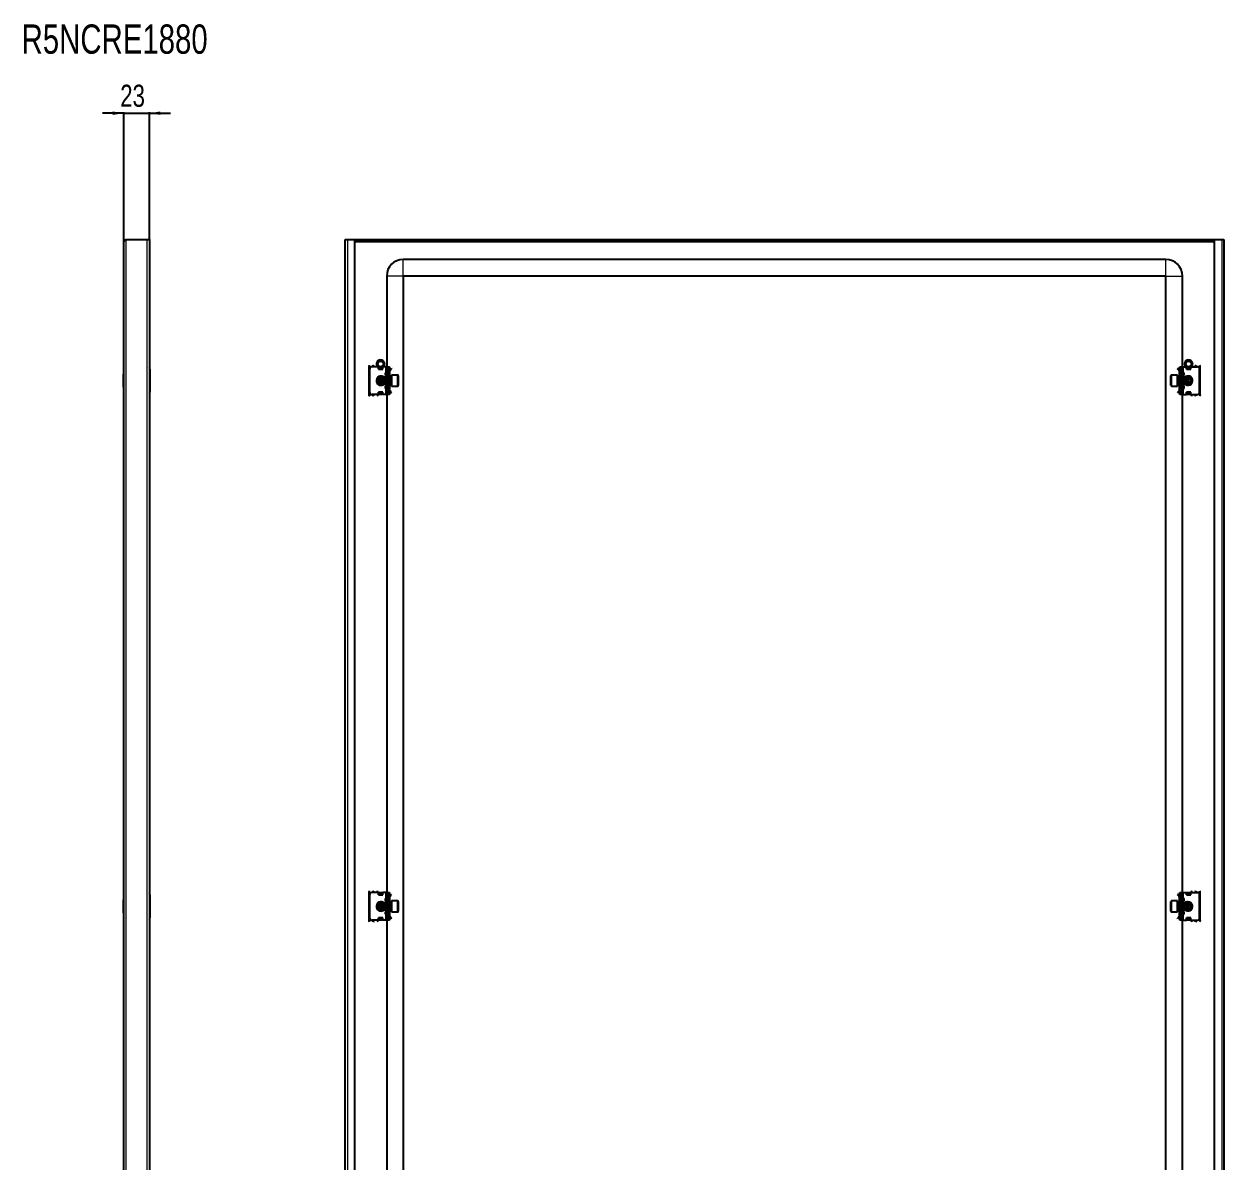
# Model space of a CAD drawing. Header units: millimetres. Extents: x -419 to 1862, y -875 to 1206.
# Drawn here: x 778 to 1862, y 179 to 1206 of the extents above; entities that cross this region are included whole.
import ezdxf

# ---------------------------------------------------------------- set-up
doc = ezdxf.new("R2010")
doc.units = ezdxf.units.MM
doc.layers.add('FORMAT', color=7, linetype='Continuous')
doc.styles.add('SLDTEXTSTYLE0', font='TXT', dxfattribs={"width": 0.75})
doc.dimstyles.new('SLDDIMSTYLE0', dxfattribs={"dimtxt": 20, "dimasz": 10, "dimexe": 0, "dimexo": 0.0625, "dimgap": 5, "dimtad": 2, "dimdec": 1, "dimrnd": 1e-09, "dimzin": 12, "dimdsep": 46, "dimtxsty": 'SLDTEXTSTYLE0', "dimsah": 1, "dimcen": 0.09, "dimadec": 0, "dimazin": 3, "dimtfac": 1, "dimtmove": 0, "dimatfit": 0, "dimfxl": 0, "dimfrac": 2, "dimtolj": 1, "dimtzin": 12, "dimarcsym": 0})

# ---------------------------------------------------------------- blocks, each defined once
blk = doc.blocks.new('_D')
at = {"layer": 'FORMAT'}
for p, q in [((868.5, 1125.5), (849.3, 1125.5)), ((868.5, 1009.3), (868.5, 1126.5)), ((868.5, 1125.5), (891.5, 1125.5)), ((891.5, 1011.4), (891.5, 1126.5)), ((891.5, 1125.5), (910.7, 1125.5))]:
    blk.add_line(p, q, dxfattribs=at)
for points in [[(868.5, 1125.5), (858.5, 1127.1), (858.5, 1124)], [(891.5, 1125.5), (901.5, 1124), (901.5, 1127.1)]]:
    blk.add_solid(points, dxfattribs=at)
at = {"layer": 'FORMAT', "insert": (865.2, 1151.3), "char_height": 20, "attachment_point": 1, "style": 'SLDTEXTSTYLE0'}
blk.add_mtext('23', dxfattribs=at)

msp = doc.modelspace()

# ---------------------------------------------------------------- linework, layer by layer
at = {"color": 7, "linetype": 'Continuous', "lineweight": 25}
for p, q in [((868.5, -741.52), (868.5, 1009.28)), ((870.6, 1011.38), (889.4, 1011.38)), ((889.4, 1011.38), (891.5, 1011.38)), ((891.5, 1011.38), (891.5, -743.62)), ((1068.42, 1011.38), (1070.52, 1011.38)), ((1068.42, -743.62), (1068.42, 1011.38)), ((1070.52, 1011.38), (1076.92, 1011.38)), ((1076.92, 1011.38), (1076.92, -743.62)), ((1076.92, 1011.38), (1853.92, 1011.38)), ((1076.92, 1009.88), (1853.92, 1009.88)), ((1853.92, -743.62), (1853.92, 1011.38)), ((1853.92, 1011.38), (1860.32, 1011.38)), ((1860.32, 1011.38), (1862.42, 1011.38)), ((1862.42, 1011.38), (1862.42, -743.62)), ((1809.92, 993.38), (1120.92, 993.38)), ((1105.92, 978.38), (1105.92, 896.38)), ((1120.92, 978.38), (1120.92, -710.62)), ((1809.92, 978.38), (1120.92, 978.38)), ((1809.92, -710.62), (1809.92, 978.38)), ((1824.92, 896.38), (1824.92, 978.38)), ((868.5, 889.66), (868.2, 889.66)), ((868.2, 878.09), (868.2, 889.66)), ((892, 894.38), (892, 873.38)), ((1089.92, 896.63), (1089.92, 871.13)), ((1090.42, 894.38), (1090.42, 873.38)), ((1098.42, 896.38), (1092.42, 896.38)), ((1098.42, 896.38), (1098.42, 894.38)), ((1098.62, 895.59), (1098.42, 895.71)), ((1098.42, 894.38), (1102.42, 894.38)), ((1098.62, 894.38), (1098.62, 895.59)), ((1098.67, 896), (1099.01, 896.24)), ((1099.17, 896), (1098.67, 895.65)), ((1098.67, 895.65), (1098.67, 896)), ((1098.67, 894.73), (1098.67, 895.65)), ((1098.67, 894.38), (1098.67, 894.73)), ((1099.17, 896.15), (1099.17, 896)), ((1099.17, 896), (1099.58, 896)), ((1101.27, 896), (1101.67, 896)), ((1101.67, 896), (1101.67, 896.15)), ((1102.17, 895.65), (1101.67, 896)), ((1101.84, 896.24), (1102.17, 896)), ((1102.17, 896), (1102.17, 895.65)), ((1102.42, 895.71), (1102.17, 895.56)), ((1102.17, 895.65), (1102.17, 894.73)), ((1102.17, 894.73), (1102.17, 894.38)), ((1102.42, 894.38), (1102.42, 896.38)), ((1104.92, 896.38), (1102.42, 896.38)), ((1104.42, 890.88), (1104.42, 888.88)), ((1104.92, 890.88), (1104.42, 890.88)), ((1104.42, 889.13), (1105.42, 889.13)), ((1106.42, 896.38), (1104.92, 896.38)), ((1106.42, 890.88), (1104.92, 890.88)), ((1105.42, 889.13), (1105.92, 889.13)), ((1105.92, 889.13), (1105.92, 888.01)), ((1106.42, 894.38), (1106.42, 896.38)), ((1106.42, 896.38), (1108.42, 896.38)), ((1106.42, 894.38), (1106.42, 873.38)), ((1107.42, 873.38), (1107.42, 894.38)), ((1108.42, 896.38), (1108.42, 896.11)), ((1108.42, 896.11), (1108.42, 871.65)), ((1108.42, 895.29), (1108.63, 895.09)), ((1108.92, 892.63), (1108.42, 892.63)), ((1108.92, 889.13), (1108.42, 889.13)), ((1108.92, 894.38), (1108.92, 893.92)), ((1108.92, 889.13), (1108.92, 892.63)), ((1108.92, 886.88), (1108.92, 889.13)), ((1109.01, 894.04), (1109.99, 895.02)), ((1109.36, 893.69), (1109.01, 894.04)), ((1109.36, 893.69), (1110.34, 894.67)), ((1109.99, 895.02), (1110.34, 894.67)), ((1820.86, 895.02), (1820.51, 894.67)), ((1821.49, 893.69), (1820.51, 894.67)), ((1821.84, 894.04), (1820.86, 895.02)), ((1821.49, 893.69), (1821.84, 894.04)), ((1821.92, 894.38), (1821.92, 893.99)), ((1821.92, 892.63), (1822.42, 892.63)), ((1821.92, 892.63), (1821.92, 889.13)), ((1822.42, 889.13), (1821.92, 889.13)), ((1821.92, 889.13), (1821.92, 886.88)), ((1822.22, 895.09), (1822.42, 895.29)), ((1822.42, 896.38), (1824.42, 896.38)), ((1822.42, 896.11), (1822.42, 896.38)), ((1822.42, 871.65), (1822.42, 896.11)), ((1823.42, 894.38), (1823.42, 873.38)), ((1824.42, 896.38), (1824.42, 894.38)), ((1824.42, 896.38), (1825.92, 896.38)), ((1824.42, 873.38), (1824.42, 894.38)), ((1825.92, 890.88), (1824.42, 890.88)), ((1824.92, 888.01), (1824.92, 889.13)), ((1824.92, 889.13), (1825.42, 889.13)), ((1825.42, 889.13), (1826.42, 889.13)), ((1825.92, 896.38), (1828.42, 896.38)), ((1826.42, 890.88), (1825.92, 890.88)), ((1826.42, 888.88), (1826.42, 890.88)), ((1828.42, 896.38), (1828.42, 894.38)), ((1828.67, 895.56), (1828.42, 895.71)), ((1828.42, 894.38), (1832.42, 894.38)), ((1828.67, 896), (1829.01, 896.24)), ((1829.17, 896), (1828.67, 895.65)), ((1828.67, 895.65), (1828.67, 896)), ((1828.67, 894.73), (1828.67, 895.65)), ((1828.67, 894.38), (1828.67, 894.73)), ((1829.17, 896.15), (1829.17, 896)), ((1829.17, 896), (1829.58, 896)), ((1831.27, 896), (1831.67, 896)), ((1831.67, 896), (1831.67, 896.15)), ((1832.17, 895.65), (1831.67, 896)), ((1831.84, 896.24), (1832.17, 896)), ((1832.17, 896), (1832.17, 895.65)), ((1832.17, 895.65), (1832.17, 894.73)), ((1832.17, 894.73), (1832.17, 894.38)), ((1832.42, 895.71), (1832.22, 895.59)), ((1832.22, 895.59), (1832.22, 894.38)), ((1832.42, 896.38), (1838.42, 896.38)), ((1832.42, 894.38), (1832.42, 896.38)), ((1840.42, 873.38), (1840.42, 894.38)), ((1840.92, 871.13), (1840.92, 896.63)), ((1099.9, 881.32), (1100.73, 881.13)), ((1100.98, 886.88), (1100.42, 886.33)), ((1100.42, 886.33), (1100.42, 881.43)), ((1100.42, 881.43), (1100.98, 880.88)), ((1101.04, 886.88), (1100.98, 886.88)), ((1100.98, 886.88), (1100.98, 880.88)), ((1100.98, 880.88), (1101.04, 880.88)), ((1101.42, 886.33), (1101.04, 886.88)), ((1101.04, 886.88), (1101.04, 882.73)), ((1101.04, 882.73), (1101.04, 880.88)), ((1101.04, 880.88), (1101.42, 881.43)), ((1101.22, 881.14), (1101.59, 881.2)), ((1101.81, 886.88), (1101.42, 886.33)), ((1101.42, 886.33), (1101.42, 882.95)), ((1101.42, 882.95), (1101.42, 881.43)), ((1101.42, 881.43), (1101.81, 880.88)), ((1102.04, 886.88), (1101.81, 886.88)), ((1101.81, 886.88), (1101.81, 882.73)), ((1101.81, 882.73), (1101.81, 880.88)), ((1101.81, 880.88), (1102.04, 880.88)), ((1102.42, 886.33), (1102.04, 886.88)), ((1102.04, 886.88), (1102.04, 882.73)), ((1102.04, 882.73), (1102.04, 880.88)), ((1102.04, 880.88), (1102.42, 881.43)), ((1102.25, 886.57), (1102.5, 886.43)), ((1102.5, 881.33), (1102.25, 881.19)), ((1102.81, 886.88), (1102.42, 886.33)), ((1102.42, 886.33), (1102.42, 882.95)), ((1102.42, 882.95), (1102.42, 881.43)), ((1102.42, 881.43), (1102.81, 880.88)), ((1103.04, 886.88), (1102.81, 886.88)), ((1102.81, 886.88), (1102.81, 882.73)), ((1102.81, 882.73), (1102.81, 880.88)), ((1102.81, 880.88), (1103.04, 880.88)), ((1103.42, 886.33), (1103.04, 886.88)), ((1103.04, 886.88), (1103.04, 882.73)), ((1103.04, 882.73), (1103.04, 880.88)), ((1103.04, 880.88), (1103.42, 881.43)), ((1103.81, 886.88), (1103.42, 886.33)), ((1103.42, 886.33), (1103.42, 882.95)), ((1103.42, 882.95), (1103.42, 881.43)), ((1103.42, 881.43), (1103.81, 880.88)), ((1104.04, 886.88), (1103.81, 886.88)), ((1103.81, 886.88), (1103.81, 882.73)), ((1103.81, 882.73), (1103.81, 880.88)), ((1103.81, 880.88), (1104.04, 880.88)), ((1104.42, 886.33), (1104.04, 886.88)), ((1104.04, 886.88), (1104.04, 882.73)), ((1104.04, 882.73), (1104.04, 880.88)), ((1104.04, 880.88), (1104.42, 881.43)), ((1104.42, 888.88), (1106.1, 887.91)), ((1105.92, 887.88), (1104.42, 887.88)), ((1104.42, 887.88), (1104.42, 879.88)), ((1104.42, 879.88), (1105.92, 879.88)), ((1106.1, 879.85), (1104.42, 878.88)), ((1104.42, 878.88), (1104.42, 876.88)), ((1105.42, 878.63), (1104.42, 878.63)), ((1105.92, 878.63), (1105.42, 878.63)), ((1105.92, 879.75), (1105.92, 878.63)), ((1108.81, 886.88), (1108.42, 886.33)), ((1108.42, 881.43), (1108.81, 880.88)), ((1108.42, 878.63), (1108.92, 878.63)), ((1109.04, 886.88), (1108.81, 886.88)), ((1108.81, 886.88), (1108.81, 882.73)), ((1108.81, 882.73), (1108.81, 880.88)), ((1108.81, 880.88), (1109.04, 880.88)), ((1108.92, 878.63), (1108.92, 880.88)), ((1108.92, 875.13), (1108.92, 878.63)), ((1109.42, 886.33), (1109.04, 886.88)), ((1109.04, 886.88), (1109.04, 882.73)), ((1109.04, 882.73), (1109.04, 880.88)), ((1109.04, 880.88), (1109.42, 881.43)), ((1109.81, 886.88), (1109.42, 886.33)), ((1109.42, 886.33), (1109.42, 882.95)), ((1109.42, 882.95), (1109.42, 881.43)), ((1109.42, 881.43), (1109.81, 880.88)), ((1110.17, 886.88), (1109.81, 886.88)), ((1109.81, 886.88), (1109.81, 882.73)), ((1109.81, 882.73), (1109.81, 880.88)), ((1109.81, 880.88), (1110.17, 880.88)), ((1115.82, 888.88), (1110.42, 888.88)), ((1110.42, 888.88), (1110.42, 878.88)), ((1110.42, 878.88), (1115.82, 878.88)), ((1116.42, 888.28), (1116.42, 879.48)), ((1814.42, 887.95), (1814.42, 888.28)), ((1814.42, 879.48), (1814.42, 887.95)), ((1820.42, 888.88), (1815.02, 888.88)), ((1815.02, 878.88), (1820.42, 878.88)), ((1820.42, 888.5), (1820.42, 888.88)), ((1820.42, 878.88), (1820.42, 888.5)), ((1821.04, 886.88), (1820.67, 886.88)), ((1820.67, 880.88), (1821.04, 880.88)), ((1821.42, 886.33), (1821.04, 886.88)), ((1821.04, 882.73), (1821.04, 886.88)), ((1821.04, 880.88), (1821.04, 882.73)), ((1821.04, 880.88), (1821.42, 881.43)), ((1821.81, 886.88), (1821.42, 886.33)), ((1821.42, 882.95), (1821.42, 886.33)), ((1821.42, 881.43), (1821.42, 882.95)), ((1821.42, 881.43), (1821.81, 880.88)), ((1822.04, 886.88), (1821.81, 886.88)), ((1821.81, 882.73), (1821.81, 886.88)), ((1821.81, 880.88), (1821.81, 882.73)), ((1821.81, 880.88), (1822.04, 880.88)), ((1821.92, 880.88), (1821.92, 878.63)), ((1821.92, 878.63), (1822.42, 878.63)), ((1821.92, 878.63), (1821.92, 875.13)), ((1822.42, 886.33), (1822.04, 886.88)), ((1822.04, 882.73), (1822.04, 886.88)), ((1822.04, 880.88), (1822.04, 882.73)), ((1822.04, 880.88), (1822.42, 881.43)), ((1824.75, 887.91), (1826.42, 888.88)), ((1826.42, 878.88), (1824.75, 879.85)), ((1826.42, 887.88), (1824.92, 887.88)), ((1824.92, 879.88), (1826.42, 879.88)), ((1824.92, 878.63), (1824.92, 879.75)), ((1825.42, 878.63), (1824.92, 878.63)), ((1826.42, 878.63), (1825.42, 878.63)), ((1826.42, 879.88), (1826.42, 887.88)), ((1826.81, 886.88), (1826.42, 886.33)), ((1826.42, 881.43), (1826.81, 880.88)), ((1826.42, 876.88), (1826.42, 878.88)), ((1827.04, 886.88), (1826.81, 886.88)), ((1826.81, 882.73), (1826.81, 886.88)), ((1826.81, 880.88), (1826.81, 882.73)), ((1826.81, 880.88), (1827.04, 880.88)), ((1827.42, 886.33), (1827.04, 886.88)), ((1827.04, 882.73), (1827.04, 886.88)), ((1827.04, 880.88), (1827.04, 882.73)), ((1827.04, 880.88), (1827.42, 881.43)), ((1827.81, 886.88), (1827.42, 886.33)), ((1827.42, 882.95), (1827.42, 886.33)), ((1827.42, 881.43), (1827.42, 882.95)), ((1827.42, 881.43), (1827.81, 880.88)), ((1828.04, 886.88), (1827.81, 886.88)), ((1827.81, 882.73), (1827.81, 886.88)), ((1827.81, 880.88), (1827.81, 882.73)), ((1827.81, 880.88), (1828.04, 880.88)), ((1828.42, 886.33), (1828.04, 886.88)), ((1828.04, 882.73), (1828.04, 886.88)), ((1828.04, 880.88), (1828.04, 882.73)), ((1828.04, 880.88), (1828.42, 881.43)), ((1828.35, 886.43), (1828.6, 886.57)), ((1828.6, 881.19), (1828.35, 881.33)), ((1828.81, 886.88), (1828.42, 886.33)), ((1828.42, 882.95), (1828.42, 886.33)), ((1828.42, 881.43), (1828.42, 882.95)), ((1828.42, 881.43), (1828.81, 880.88)), ((1829.04, 886.88), (1828.81, 886.88)), ((1828.81, 882.73), (1828.81, 886.88)), ((1828.81, 880.88), (1828.81, 882.73)), ((1828.81, 880.88), (1829.04, 880.88)), ((1829.42, 886.33), (1829.04, 886.88)), ((1829.04, 882.73), (1829.04, 886.88)), ((1829.04, 880.88), (1829.04, 882.73)), ((1829.04, 880.88), (1829.42, 881.43)), ((1829.26, 881.2), (1829.63, 881.14)), ((1829.81, 886.88), (1829.42, 886.33)), ((1829.42, 882.95), (1829.42, 886.33)), ((1829.42, 881.43), (1829.42, 882.95)), ((1829.42, 881.43), (1829.81, 880.88)), ((1829.87, 886.88), (1829.81, 886.88)), ((1829.81, 882.73), (1829.81, 886.88)), ((1829.81, 880.88), (1829.81, 882.73)), ((1829.81, 880.88), (1829.87, 880.88)), ((1830.42, 886.33), (1829.87, 886.88)), ((1829.87, 886.65), (1829.87, 886.88)), ((1829.87, 880.88), (1829.87, 886.65)), ((1829.87, 880.88), (1830.42, 881.43)), ((1830.12, 881.13), (1830.95, 881.32)), ((1830.42, 886.14), (1830.42, 886.33)), ((1830.42, 881.43), (1830.42, 886.14)), ((868.2, 878.09), (868.5, 878.09)), ((1098.42, 871.38), (1092.42, 871.38)), ((1097.92, 871.38), (1097.92, 871.13)), ((1102.42, 873.38), (1098.42, 873.38)), ((1098.42, 873.38), (1098.42, 871.38)), ((1098.42, 871.5), (1098.62, 871.5)), ((1098.62, 871.5), (1098.62, 873.38)), ((1098.67, 873.03), (1098.67, 873.38)), ((1098.67, 872.11), (1098.67, 873.03)), ((1098.67, 872.11), (1099.17, 871.76)), ((1098.67, 871.76), (1098.67, 872.11)), ((1099.17, 871.41), (1098.67, 871.76)), ((1101.67, 871.76), (1099.17, 871.76)), ((1099.17, 871.76), (1099.17, 871.41)), ((1101.67, 871.41), (1099.17, 871.41)), ((1101.67, 871.76), (1102.17, 872.11)), ((1101.67, 871.41), (1101.67, 871.76)), ((1102.17, 871.76), (1101.67, 871.41)), ((1102.17, 873.38), (1102.17, 873.03)), ((1102.17, 873.03), (1102.17, 872.11)), ((1102.17, 872.11), (1102.17, 871.76)), ((1102.42, 871.38), (1102.42, 873.38)), ((1104.92, 871.38), (1102.42, 871.38)), ((1104.42, 876.88), (1104.92, 876.88)), ((1104.92, 876.88), (1106.42, 876.88)), ((1106.42, 871.38), (1104.92, 871.38)), ((1105.92, 871.38), (1105.92, 421.38)), ((1106.42, 871.38), (1106.42, 873.38)), ((1108.42, 871.38), (1106.42, 871.38)), ((1108.92, 875.13), (1108.42, 875.13)), ((1108.63, 872.67), (1108.42, 872.47)), ((1108.42, 871.65), (1108.42, 871.38)), ((1108.92, 873.38), (1108.92, 873.77)), ((1109.36, 874.07), (1109.01, 873.72)), ((1109.01, 873.72), (1109.99, 872.74)), ((1109.36, 874.07), (1110.34, 873.09)), ((1109.99, 872.74), (1110.34, 873.09)), ((1821.49, 874.07), (1820.51, 873.09)), ((1820.86, 872.74), (1820.51, 873.09)), ((1821.84, 873.72), (1820.86, 872.74)), ((1821.49, 874.07), (1821.84, 873.72)), ((1821.92, 875.13), (1822.42, 875.13)), ((1821.92, 873.38), (1821.92, 873.84)), ((1822.42, 872.47), (1822.22, 872.67)), ((1822.42, 871.38), (1822.42, 871.65)), ((1824.42, 871.38), (1822.42, 871.38)), ((1824.42, 876.88), (1825.92, 876.88)), ((1824.42, 873.38), (1824.42, 871.38)), ((1824.42, 871.38), (1825.92, 871.38)), ((1824.92, 421.38), (1824.92, 871.38)), ((1825.92, 876.88), (1826.42, 876.88)), ((1825.92, 871.38), (1828.42, 871.38)), ((1828.42, 873.38), (1828.42, 871.38)), ((1832.42, 873.38), (1828.42, 873.38)), ((1828.67, 873.03), (1828.67, 873.38)), ((1828.67, 872.11), (1828.67, 873.03)), ((1828.67, 872.11), (1829.17, 871.76)), ((1828.67, 871.76), (1828.67, 872.11)), ((1829.17, 871.41), (1828.67, 871.76)), ((1831.67, 871.76), (1829.17, 871.76)), ((1829.17, 871.76), (1829.17, 871.41)), ((1831.67, 871.41), (1829.17, 871.41)), ((1831.67, 871.76), (1832.17, 872.11)), ((1831.67, 871.41), (1831.67, 871.76)), ((1832.17, 871.76), (1831.67, 871.41)), ((1832.17, 873.38), (1832.17, 873.03)), ((1832.17, 873.03), (1832.17, 872.11)), ((1832.17, 872.11), (1832.17, 871.76)), ((1832.22, 873.38), (1832.22, 871.5)), ((1832.22, 871.5), (1832.42, 871.5)), ((1832.42, 871.38), (1832.42, 873.38)), ((1832.42, 871.38), (1838.42, 871.38)), ((1832.92, 871.13), (1832.92, 871.38)), ((868.5, 414.66), (868.2, 414.66)), ((868.2, 403.09), (868.2, 414.66)), ((892, 419.38), (892, 398.38)), ((1089.92, 421.63), (1089.92, 396.13)), ((1090.42, 419.38), (1090.42, 398.38)), ((1098.42, 421.38), (1092.42, 421.38)), ((1097.92, 421.63), (1097.92, 421.38)), ((1098.42, 421.38), (1098.42, 419.38)), ((1098.62, 421.26), (1098.42, 421.26)), ((1098.42, 419.38), (1102.42, 419.38)), ((1098.62, 419.38), (1098.62, 421.26)), ((1098.67, 421), (1099.17, 421.35)), ((1099.17, 421), (1098.67, 420.65)), ((1098.67, 420.65), (1098.67, 421)), ((1098.67, 419.73), (1098.67, 420.65)), ((1098.67, 419.38), (1098.67, 419.73)), ((1099.17, 421.35), (1099.17, 421)), ((1099.17, 421.35), (1101.67, 421.35)), ((1099.17, 421), (1101.67, 421)), ((1101.67, 421), (1101.67, 421.35)), ((1101.67, 421.35), (1102.17, 421)), ((1102.17, 420.65), (1101.67, 421)), ((1102.17, 421), (1102.17, 420.65)), ((1102.17, 420.65), (1102.17, 419.73)), ((1102.17, 419.73), (1102.17, 419.38)), ((1104.92, 421.38), (1102.42, 421.38)), ((1102.42, 419.38), (1102.42, 421.38)), ((1104.42, 415.88), (1104.42, 413.88)), ((1104.92, 415.88), (1104.42, 415.88)), ((1104.42, 414.13), (1105.42, 414.13)), ((1104.42, 413.88), (1106.1, 412.91)), ((1105.92, 412.88), (1104.42, 412.88)), ((1104.42, 412.88), (1104.42, 404.88)), ((1106.42, 421.38), (1104.92, 421.38)), ((1106.42, 415.88), (1104.92, 415.88)), ((1105.42, 414.13), (1105.92, 414.13)), ((1105.92, 414.13), (1105.92, 413.01)), ((1106.42, 419.38), (1106.42, 421.38)), ((1106.42, 421.38), (1108.42, 421.38)), ((1106.42, 419.38), (1106.42, 398.38)), ((1107.42, 398.38), (1107.42, 419.38)), ((1108.42, 421.38), (1108.42, 421.11)), ((1108.42, 421.11), (1108.42, 396.65)), ((1108.42, 420.29), (1108.63, 420.09)), ((1108.92, 417.63), (1108.42, 417.63)), ((1108.92, 414.13), (1108.42, 414.13)), ((1108.92, 419.38), (1108.92, 418.92)), ((1108.92, 414.13), (1108.92, 417.63)), ((1108.92, 411.88), (1108.92, 414.13)), ((1109.01, 419.04), (1109.99, 420.02)), ((1109.36, 418.69), (1109.01, 419.04)), ((1109.36, 418.69), (1110.34, 419.67)), ((1109.99, 420.02), (1110.34, 419.67)), ((1115.82, 413.88), (1110.42, 413.88)), ((1110.42, 413.88), (1110.42, 403.88)), ((1116.42, 413.28), (1116.42, 404.48)), ((1814.42, 412.95), (1814.42, 413.28)), ((1814.42, 404.48), (1814.42, 412.95)), ((1820.42, 413.88), (1815.02, 413.88)), ((1820.42, 413.5), (1820.42, 413.88)), ((1820.42, 403.88), (1820.42, 413.5)), ((1820.86, 420.02), (1820.51, 419.67)), ((1821.49, 418.69), (1820.51, 419.67)), ((1821.84, 419.04), (1820.86, 420.02)), ((1821.49, 418.69), (1821.84, 419.04)), ((1821.92, 419.38), (1821.92, 418.99)), ((1821.92, 417.63), (1822.42, 417.63)), ((1821.92, 417.63), (1821.92, 414.13)), ((1822.42, 414.13), (1821.92, 414.13)), ((1821.92, 414.13), (1821.92, 411.88)), ((1822.22, 420.09), (1822.42, 420.29)), ((1822.42, 421.38), (1824.42, 421.38)), ((1822.42, 421.11), (1822.42, 421.38)), ((1822.42, 396.65), (1822.42, 421.11)), ((1823.42, 419.38), (1823.42, 398.38)), ((1824.42, 421.38), (1824.42, 419.38)), ((1824.42, 421.38), (1825.92, 421.38)), ((1824.42, 398.38), (1824.42, 419.38)), ((1825.92, 415.88), (1824.42, 415.88)), ((1824.75, 412.91), (1826.42, 413.88)), ((1824.92, 413.01), (1824.92, 414.13)), ((1824.92, 414.13), (1825.42, 414.13)), ((1826.42, 412.88), (1824.92, 412.88)), ((1825.42, 414.13), (1826.42, 414.13)), ((1825.92, 421.38), (1828.42, 421.38)), ((1826.42, 415.88), (1825.92, 415.88)), ((1826.42, 413.88), (1826.42, 415.88)), ((1826.42, 404.88), (1826.42, 412.88)), ((1828.42, 421.38), (1828.42, 419.38)), ((1828.42, 419.38), (1832.42, 419.38)), ((1828.67, 421), (1829.17, 421.35)), ((1829.17, 421), (1828.67, 420.65)), ((1828.67, 420.65), (1828.67, 421)), ((1828.67, 419.73), (1828.67, 420.65)), ((1828.67, 419.38), (1828.67, 419.73)), ((1829.17, 421.35), (1829.17, 421)), ((1829.17, 421.35), (1831.67, 421.35)), ((1829.17, 421), (1831.67, 421)), ((1831.67, 421), (1831.67, 421.35)), ((1831.67, 421.35), (1832.17, 421)), ((1832.17, 420.65), (1831.67, 421)), ((1832.17, 421), (1832.17, 420.65)), ((1832.17, 420.65), (1832.17, 419.73)), ((1832.17, 419.73), (1832.17, 419.38)), ((1832.22, 421.26), (1832.22, 419.38)), ((1832.42, 421.26), (1832.22, 421.26)), ((1832.42, 421.38), (1838.42, 421.38)), ((1832.42, 419.38), (1832.42, 421.38)), ((1832.92, 421.38), (1832.92, 421.63)), ((1840.42, 398.38), (1840.42, 419.38)), ((1840.92, 396.13), (1840.92, 421.63)), ((868.2, 403.09), (868.5, 403.09)), ((1099.9, 406.32), (1100.73, 406.13)), ((1100.98, 411.88), (1100.42, 411.33)), ((1100.42, 411.33), (1100.42, 406.43)), ((1100.42, 406.43), (1100.98, 405.88)), ((1101.04, 411.88), (1100.98, 411.88)), ((1100.98, 411.88), (1100.98, 405.88)), ((1100.98, 405.88), (1101.04, 405.88)), ((1101.42, 411.33), (1101.04, 411.88)), ((1101.04, 411.88), (1101.04, 407.73)), ((1101.04, 407.73), (1101.04, 405.88)), ((1101.04, 405.88), (1101.42, 406.43)), ((1101.22, 406.14), (1101.59, 406.2)), ((1101.81, 411.88), (1101.42, 411.33)), ((1101.42, 411.33), (1101.42, 407.95)), ((1101.42, 407.95), (1101.42, 406.43)), ((1101.42, 406.43), (1101.81, 405.88)), ((1102.04, 411.88), (1101.81, 411.88)), ((1101.81, 411.88), (1101.81, 407.73)), ((1101.81, 407.73), (1101.81, 405.88)), ((1101.81, 405.88), (1102.04, 405.88)), ((1102.42, 411.33), (1102.04, 411.88)), ((1102.04, 411.88), (1102.04, 407.73)), ((1102.04, 407.73), (1102.04, 405.88)), ((1102.04, 405.88), (1102.42, 406.43)), ((1102.25, 411.57), (1102.5, 411.43)), ((1102.5, 406.33), (1102.25, 406.19)), ((1102.81, 411.88), (1102.42, 411.33)), ((1102.42, 411.33), (1102.42, 407.95)), ((1102.42, 407.95), (1102.42, 406.43)), ((1102.42, 406.43), (1102.81, 405.88)), ((1103.04, 411.88), (1102.81, 411.88)), ((1102.81, 411.88), (1102.81, 407.73)), ((1102.81, 407.73), (1102.81, 405.88)), ((1102.81, 405.88), (1103.04, 405.88)), ((1103.42, 411.33), (1103.04, 411.88)), ((1103.04, 411.88), (1103.04, 407.73)), ((1103.04, 407.73), (1103.04, 405.88)), ((1103.04, 405.88), (1103.42, 406.43)), ((1103.81, 411.88), (1103.42, 411.33)), ((1103.42, 411.33), (1103.42, 407.95)), ((1103.42, 407.95), (1103.42, 406.43)), ((1103.42, 406.43), (1103.81, 405.88)), ((1104.04, 411.88), (1103.81, 411.88)), ((1103.81, 411.88), (1103.81, 407.73)), ((1103.81, 407.73), (1103.81, 405.88)), ((1103.81, 405.88), (1104.04, 405.88)), ((1104.42, 411.33), (1104.04, 411.88)), ((1104.04, 411.88), (1104.04, 407.73)), ((1104.04, 407.73), (1104.04, 405.88)), ((1104.04, 405.88), (1104.42, 406.43)), ((1104.42, 404.88), (1105.92, 404.88)), ((1106.1, 404.85), (1104.42, 403.88)), ((1104.42, 403.88), (1104.42, 401.88)), ((1105.42, 403.63), (1104.42, 403.63)), ((1104.42, 401.88), (1104.92, 401.88)), ((1104.92, 401.88), (1106.42, 401.88)), ((1105.92, 403.63), (1105.42, 403.63)), ((1105.92, 404.75), (1105.92, 403.63)), ((1108.81, 411.88), (1108.42, 411.33)), ((1108.42, 406.43), (1108.81, 405.88)), ((1108.42, 403.63), (1108.92, 403.63)), ((1109.04, 411.88), (1108.81, 411.88)), ((1108.81, 411.88), (1108.81, 407.73)), ((1108.81, 407.73), (1108.81, 405.88)), ((1108.81, 405.88), (1109.04, 405.88)), ((1108.92, 403.63), (1108.92, 405.88)), ((1108.92, 400.13), (1108.92, 403.63)), ((1109.42, 411.33), (1109.04, 411.88)), ((1109.04, 411.88), (1109.04, 407.73)), ((1109.04, 407.73), (1109.04, 405.88)), ((1109.04, 405.88), (1109.42, 406.43)), ((1109.81, 411.88), (1109.42, 411.33)), ((1109.42, 411.33), (1109.42, 407.95)), ((1109.42, 407.95), (1109.42, 406.43)), ((1109.42, 406.43), (1109.81, 405.88)), ((1110.17, 411.88), (1109.81, 411.88)), ((1109.81, 411.88), (1109.81, 407.73)), ((1109.81, 407.73), (1109.81, 405.88)), ((1109.81, 405.88), (1110.17, 405.88)), ((1110.42, 403.88), (1115.82, 403.88)), ((1815.02, 403.88), (1820.42, 403.88)), ((1821.04, 411.88), (1820.67, 411.88)), ((1820.67, 405.88), (1821.04, 405.88)), ((1821.42, 411.33), (1821.04, 411.88)), ((1821.04, 407.73), (1821.04, 411.88)), ((1821.04, 405.88), (1821.04, 407.73)), ((1821.04, 405.88), (1821.42, 406.43)), ((1821.81, 411.88), (1821.42, 411.33)), ((1821.42, 407.95), (1821.42, 411.33)), ((1821.42, 406.43), (1821.42, 407.95)), ((1821.42, 406.43), (1821.81, 405.88)), ((1822.04, 411.88), (1821.81, 411.88)), ((1821.81, 407.73), (1821.81, 411.88)), ((1821.81, 405.88), (1821.81, 407.73)), ((1821.81, 405.88), (1822.04, 405.88)), ((1821.92, 405.88), (1821.92, 403.63)), ((1821.92, 403.63), (1822.42, 403.63)), ((1821.92, 403.63), (1821.92, 400.13)), ((1822.42, 411.33), (1822.04, 411.88)), ((1822.04, 407.73), (1822.04, 411.88)), ((1822.04, 405.88), (1822.04, 407.73)), ((1822.04, 405.88), (1822.42, 406.43)), ((1824.42, 401.88), (1825.92, 401.88)), ((1826.42, 403.88), (1824.75, 404.85)), ((1824.92, 404.88), (1826.42, 404.88)), ((1824.92, 403.63), (1824.92, 404.75)), ((1825.42, 403.63), (1824.92, 403.63)), ((1826.42, 403.63), (1825.42, 403.63)), ((1825.92, 401.88), (1826.42, 401.88)), ((1826.81, 411.88), (1826.42, 411.33)), ((1826.42, 406.43), (1826.81, 405.88)), ((1826.42, 401.88), (1826.42, 403.88)), ((1827.04, 411.88), (1826.81, 411.88)), ((1826.81, 407.73), (1826.81, 411.88)), ((1826.81, 405.88), (1826.81, 407.73)), ((1826.81, 405.88), (1827.04, 405.88)), ((1827.42, 411.33), (1827.04, 411.88)), ((1827.04, 407.73), (1827.04, 411.88)), ((1827.04, 405.88), (1827.04, 407.73)), ((1827.04, 405.88), (1827.42, 406.43)), ((1827.81, 411.88), (1827.42, 411.33)), ((1827.42, 407.95), (1827.42, 411.33)), ((1827.42, 406.43), (1827.42, 407.95)), ((1827.42, 406.43), (1827.81, 405.88)), ((1828.04, 411.88), (1827.81, 411.88)), ((1827.81, 407.73), (1827.81, 411.88)), ((1827.81, 405.88), (1827.81, 407.73)), ((1827.81, 405.88), (1828.04, 405.88)), ((1828.42, 411.33), (1828.04, 411.88)), ((1828.04, 407.73), (1828.04, 411.88)), ((1828.04, 405.88), (1828.04, 407.73)), ((1828.04, 405.88), (1828.42, 406.43)), ((1828.35, 411.43), (1828.6, 411.57)), ((1828.6, 406.19), (1828.35, 406.33)), ((1828.81, 411.88), (1828.42, 411.33)), ((1828.42, 407.95), (1828.42, 411.33)), ((1828.42, 406.43), (1828.42, 407.95)), ((1828.42, 406.43), (1828.81, 405.88)), ((1829.04, 411.88), (1828.81, 411.88)), ((1828.81, 407.73), (1828.81, 411.88)), ((1828.81, 405.88), (1828.81, 407.73)), ((1828.81, 405.88), (1829.04, 405.88)), ((1829.42, 411.33), (1829.04, 411.88)), ((1829.04, 407.73), (1829.04, 411.88)), ((1829.04, 405.88), (1829.04, 407.73)), ((1829.04, 405.88), (1829.42, 406.43)), ((1829.26, 406.2), (1829.63, 406.14)), ((1829.81, 411.88), (1829.42, 411.33)), ((1829.42, 407.95), (1829.42, 411.33)), ((1829.42, 406.43), (1829.42, 407.95)), ((1829.42, 406.43), (1829.81, 405.88)), ((1829.87, 411.88), (1829.81, 411.88)), ((1829.81, 407.73), (1829.81, 411.88)), ((1829.81, 405.88), (1829.81, 407.73)), ((1829.81, 405.88), (1829.87, 405.88)), ((1830.42, 411.33), (1829.87, 411.88)), ((1829.87, 411.65), (1829.87, 411.88)), ((1829.87, 405.88), (1829.87, 411.65)), ((1829.87, 405.88), (1830.42, 406.43)), ((1830.12, 406.13), (1830.95, 406.32)), ((1830.42, 411.14), (1830.42, 411.33)), ((1830.42, 406.43), (1830.42, 411.14)), ((1098.42, 396.38), (1092.42, 396.38)), ((1097.92, 396.38), (1097.92, 396.13)), ((1102.42, 398.38), (1098.42, 398.38)), ((1098.42, 398.38), (1098.42, 396.38)), ((1098.42, 396.5), (1098.62, 396.5)), ((1098.62, 396.5), (1098.62, 398.38)), ((1098.67, 398.03), (1098.67, 398.38)), ((1098.67, 397.11), (1098.67, 398.03)), ((1098.67, 397.11), (1099.17, 396.76)), ((1098.67, 396.76), (1098.67, 397.11)), ((1099.17, 396.41), (1098.67, 396.76)), ((1101.67, 396.76), (1099.17, 396.76)), ((1099.17, 396.76), (1099.17, 396.41)), ((1101.67, 396.41), (1099.17, 396.41)), ((1101.67, 396.76), (1102.17, 397.11)), ((1101.67, 396.41), (1101.67, 396.76)), ((1102.17, 396.76), (1101.67, 396.41)), ((1102.17, 398.38), (1102.17, 398.03)), ((1102.17, 398.03), (1102.17, 397.11)), ((1102.17, 397.11), (1102.17, 396.76)), ((1102.42, 396.38), (1102.42, 398.38)), ((1104.92, 396.38), (1102.42, 396.38)), ((1106.42, 396.38), (1104.92, 396.38)), ((1105.92, 396.38), (1105.92, -128.62)), ((1106.42, 396.38), (1106.42, 398.38)), ((1108.42, 396.38), (1106.42, 396.38)), ((1108.92, 400.13), (1108.42, 400.13)), ((1108.63, 397.67), (1108.42, 397.47)), ((1108.42, 396.65), (1108.42, 396.38)), ((1108.92, 398.38), (1108.92, 398.77)), ((1109.36, 399.07), (1109.01, 398.72)), ((1109.01, 398.72), (1109.99, 397.74)), ((1109.36, 399.07), (1110.34, 398.09)), ((1109.99, 397.74), (1110.34, 398.09)), ((1821.49, 399.07), (1820.51, 398.09)), ((1820.86, 397.74), (1820.51, 398.09)), ((1821.84, 398.72), (1820.86, 397.74)), ((1821.49, 399.07), (1821.84, 398.72)), ((1821.92, 400.13), (1822.42, 400.13)), ((1821.92, 398.38), (1821.92, 398.84)), ((1822.42, 397.47), (1822.22, 397.67)), ((1822.42, 396.38), (1822.42, 396.65)), ((1824.42, 396.38), (1822.42, 396.38)), ((1824.42, 398.38), (1824.42, 396.38)), ((1824.42, 396.38), (1825.92, 396.38)), ((1824.92, -128.62), (1824.92, 396.38)), ((1825.92, 396.38), (1828.42, 396.38)), ((1828.42, 398.38), (1828.42, 396.38)), ((1832.42, 398.38), (1828.42, 398.38)), ((1828.67, 398.03), (1828.67, 398.38)), ((1828.67, 397.11), (1828.67, 398.03)), ((1828.67, 397.11), (1829.17, 396.76)), ((1828.67, 396.76), (1828.67, 397.11)), ((1829.17, 396.41), (1828.67, 396.76)), ((1831.67, 396.76), (1829.17, 396.76)), ((1829.17, 396.76), (1829.17, 396.41)), ((1831.67, 396.41), (1829.17, 396.41)), ((1831.67, 396.76), (1832.17, 397.11)), ((1831.67, 396.41), (1831.67, 396.76)), ((1832.17, 396.76), (1831.67, 396.41)), ((1832.17, 398.38), (1832.17, 398.03)), ((1832.17, 398.03), (1832.17, 397.11)), ((1832.17, 397.11), (1832.17, 396.76)), ((1832.22, 398.38), (1832.22, 396.5)), ((1832.22, 396.5), (1832.42, 396.5)), ((1832.42, 396.38), (1832.42, 398.38)), ((1832.42, 396.38), (1838.42, 396.38)), ((1832.92, 396.13), (1832.92, 396.38))]:
    msp.add_line(p, q, dxfattribs=at)
at = {"color": 8, "linetype": 'Continuous', "lineweight": 18}
for p, q in [((870.6, -743.62), (870.6, 1011.38)), ((889.4, -743.62), (889.4, 1011.38)), ((1070.52, 1011.38), (1070.52, -743.62)), ((1076.92, 1009.28), (1853.92, 1009.28)), ((1860.32, 1011.38), (1860.32, -743.62)), ((1120.92, 978.38), (1120.92, 993.38)), ((1809.92, 978.38), (1809.92, 993.38)), ((1120.92, 978.38), (1105.92, 978.38)), ((1809.92, 978.38), (1824.92, 978.38)), ((1089.92, 896.63), (1093.92, 896.63)), ((1093.92, 896.63), (1097.42, 896.63)), ((1102.17, 894.73), (1098.67, 894.73)), ((1104.92, 896.38), (1104.92, 890.88)), ((1105.42, 890.88), (1105.42, 889.13)), ((1107.42, 894.38), (1106.42, 894.38)), ((1108.42, 894.88), (1108.63, 895.09)), ((1108.42, 894.38), (1108.92, 894.38)), ((1822.42, 894.38), (1821.92, 894.38)), ((1822.42, 894.88), (1822.22, 895.09)), ((1824.42, 894.38), (1823.42, 894.38)), ((1825.42, 889.13), (1825.42, 890.88)), ((1825.92, 890.88), (1825.92, 896.38)), ((1832.17, 894.73), (1828.67, 894.73)), ((1833.42, 896.63), (1836.92, 896.63)), ((1840.92, 896.63), (1836.92, 896.63)), ((1105.42, 878.63), (1105.42, 876.88)), ((1105.92, 879.88), (1105.92, 887.88)), ((1110.17, 886.65), (1110.17, 886.88)), ((1110.17, 880.88), (1110.17, 886.65)), ((1115.82, 878.88), (1115.82, 888.88)), ((1815.02, 888.88), (1815.02, 888.5)), ((1815.02, 888.5), (1815.02, 878.88)), ((1820.67, 886.88), (1820.67, 880.88)), ((1824.92, 887.88), (1824.92, 879.88)), ((1825.42, 876.88), (1825.42, 878.63)), ((1089.92, 871.13), (1093.92, 871.13)), ((1097.92, 871.13), (1093.92, 871.13)), ((1098.67, 873.03), (1102.17, 873.03)), ((1104.92, 876.88), (1104.92, 871.38)), ((1106.42, 873.38), (1107.42, 873.38)), ((1108.42, 873.38), (1108.92, 873.38)), ((1108.42, 872.88), (1108.63, 872.67)), ((1822.42, 873.38), (1821.92, 873.38)), ((1822.42, 872.88), (1822.22, 872.67)), ((1823.42, 873.38), (1824.42, 873.38)), ((1825.92, 871.38), (1825.92, 876.88)), ((1828.67, 873.03), (1832.17, 873.03)), ((1836.92, 871.13), (1832.92, 871.13)), ((1840.92, 871.13), (1836.92, 871.13)), ((1089.92, 421.63), (1093.92, 421.63)), ((1093.92, 421.63), (1097.92, 421.63)), ((1102.17, 419.73), (1098.67, 419.73)), ((1104.92, 421.38), (1104.92, 415.88)), ((1105.42, 415.88), (1105.42, 414.13)), ((1105.92, 404.88), (1105.92, 412.88)), ((1107.42, 419.38), (1106.42, 419.38)), ((1108.42, 419.88), (1108.63, 420.09)), ((1108.42, 419.38), (1108.92, 419.38)), ((1115.82, 403.88), (1115.82, 413.88)), ((1815.02, 413.88), (1815.02, 413.5)), ((1815.02, 413.5), (1815.02, 403.88)), ((1822.42, 419.38), (1821.92, 419.38)), ((1822.42, 419.88), (1822.22, 420.09)), ((1824.42, 419.38), (1823.42, 419.38)), ((1824.92, 412.88), (1824.92, 404.88)), ((1825.42, 414.13), (1825.42, 415.88)), ((1825.92, 415.88), (1825.92, 421.38)), ((1832.17, 419.73), (1828.67, 419.73)), ((1832.92, 421.63), (1836.92, 421.63)), ((1840.92, 421.63), (1836.92, 421.63)), ((1104.92, 401.88), (1104.92, 396.38)), ((1105.42, 403.63), (1105.42, 401.88)), ((1110.17, 411.65), (1110.17, 411.88)), ((1110.17, 405.88), (1110.17, 411.65)), ((1820.67, 411.88), (1820.67, 405.88)), ((1825.42, 401.88), (1825.42, 403.63)), ((1825.92, 396.38), (1825.92, 401.88)), ((1089.92, 396.13), (1093.92, 396.13)), ((1097.92, 396.13), (1093.92, 396.13)), ((1098.67, 398.03), (1102.17, 398.03)), ((1106.42, 398.38), (1107.42, 398.38)), ((1108.42, 398.38), (1108.92, 398.38)), ((1108.42, 397.88), (1108.63, 397.67)), ((1822.42, 398.38), (1821.92, 398.38)), ((1822.42, 397.88), (1822.22, 397.67)), ((1823.42, 398.38), (1824.42, 398.38)), ((1828.67, 398.03), (1832.17, 398.03)), ((1836.92, 396.13), (1832.92, 396.13)), ((1840.92, 396.13), (1836.92, 396.13))]:
    msp.add_line(p, q, dxfattribs=at)
at = {"color": 7, "linetype": 'Continuous', "lineweight": 25, "flags": 128}
for points in [[(1101.59, 886.56), (1101.46, 886.59), (1101.22, 886.62)], [(1829.63, 886.62), (1829.39, 886.59), (1829.26, 886.56)], [(1101.59, 411.56), (1101.46, 411.59), (1101.22, 411.62)], [(1829.63, 411.62), (1829.39, 411.59), (1829.26, 411.56)]]:
    msp.add_lwpolyline(points, dxfattribs=at)
at = {"color": 7, "linetype": 'Continuous', "lineweight": 25}
for centre, radius in [((1100.42, 898.88), 3), ((1100.42, 898.88), 2.5), ((1830.42, 898.88), 3), ((1830.42, 898.88), 2.5)]:
    msp.add_circle(centre, radius, dxfattribs=at)
for centre, radius, start, end in [((1120.92, 978.38), 15, 90, 180), ((1809.92, 978.38), 15, 0, 90), ((1100.42, 898.88), 3.75, 0, 221.81031), ((1830.42, 898.88), 3.75, 0, 221.81031), ((890, 894.38), 2, 0, 41.40962), ((1092.42, 894.38), 2, 90, 180), ((1100.42, 898.88), 3.75, 318.18969, 0), ((1109.42, 894.38), 2, 120, 180), ((1107.92, 894.38), 1, 0, 45), ((1822.92, 894.38), 1, 135, 180), ((1821.42, 894.38), 2, 0, 60), ((1830.42, 898.88), 3.75, 318.18969, 0), ((1838.42, 894.38), 2, 0, 90), ((1100.92, 883.88), 4, 45.71765, 270), ((1100.92, 883.88), 3, 74.33161, 285.66839), ((1100.92, 883.88), 2.76, 94.01261, 248.2426), ((1100.92, 883.88), 2.45, 101.79772, 258.20228), ((1100.92, 883.88), 4, 270, 314.28235), ((1105.92, 888.38), 0.5, 270, 0), ((1105.92, 879.38), 0.5, 0, 90), ((1110.17, 887.13), 0.25, 270, 0), ((1110.17, 880.63), 0.25, 360, 90), ((1115.82, 888.28), 0.6, 0, 90), ((1115.82, 879.48), 0.6, 270, 360), ((1815.02, 888.28), 0.6, 90, 180), ((1815.02, 879.48), 0.6, 180, 270), ((1820.67, 887.13), 0.25, 180, 270), ((1820.67, 880.63), 0.25, 90, 180), ((1824.92, 888.38), 0.5, 180, 270), ((1824.92, 879.38), 0.5, 90, 180), ((1829.92, 883.88), 4, 90, 134.28235), ((1829.92, 883.88), 4, 225.71765, 90), ((1829.92, 883.88), 3, 254.33161, 105.66839), ((1829.92, 883.88), 2.76, 291.7574, 85.98739), ((1829.92, 883.88), 2.45, 21.7574, 78.20228), ((1829.92, 883.88), 2.45, 281.79772, 21.7574), ((890, 873.38), 2, 318.59038, 0), ((1092.42, 873.38), 2, 180, 270), ((1109.42, 873.38), 2, 180, 240), ((1107.92, 873.38), 1, 315, 0), ((1822.92, 873.38), 1, 180, 225), ((1821.42, 873.38), 2, 300, 0), ((1838.42, 873.38), 2, 270, 0), ((890, 419.38), 2, 0, 41.40962), ((1092.42, 419.38), 2, 90, 180), ((1100.92, 408.88), 4, 45.71765, 270), ((1105.92, 413.38), 0.5, 270, 360), ((1109.42, 419.38), 2, 120, 180), ((1107.92, 419.38), 1, 0, 45), ((1110.17, 412.13), 0.25, 270, 0), ((1115.82, 413.28), 0.6, 0, 90), ((1815.02, 413.28), 0.6, 90, 180), ((1820.67, 412.13), 0.25, 180, 270), ((1822.92, 419.38), 1, 135, 180), ((1821.42, 419.38), 2, 0, 60), ((1824.92, 413.38), 0.5, 180, 270), ((1829.92, 408.88), 4, 90, 134.28235), ((1829.92, 408.88), 4, 225.71765, 90), ((1838.42, 419.38), 2, 0, 90), ((1100.92, 408.88), 3, 74.33161, 285.66839), ((1100.92, 408.88), 2.76, 94.01261, 248.2426), ((1100.92, 408.88), 2.45, 101.79772, 258.20228), ((1100.92, 408.88), 4, 270, 314.28235), ((1105.92, 404.38), 0.5, 0, 90), ((1110.17, 405.63), 0.25, 360, 90), ((1115.82, 404.48), 0.6, 270, 360), ((1815.02, 404.48), 0.6, 180, 270), ((1820.67, 405.63), 0.25, 90, 180), ((1824.92, 404.38), 0.5, 90, 180), ((1829.92, 408.88), 3, 254.33161, 105.66839), ((1829.92, 408.88), 2.76, 291.7574, 85.98739), ((1829.92, 408.88), 2.45, 21.7574, 78.20228), ((1829.92, 408.88), 2.45, 281.79772, 21.7574), ((890, 398.38), 2, 318.59038, 0), ((1092.42, 398.38), 2, 180, 270), ((1109.42, 398.38), 2, 180, 240), ((1107.92, 398.38), 1, 315, 0), ((1822.92, 398.38), 1, 180, 225), ((1821.42, 398.38), 2, 300, 0), ((1838.42, 398.38), 2, 270, 0)]:
    msp.add_arc(centre, radius, start, end, dxfattribs=at)
at = {"color": 8, "linetype": 'Continuous', "lineweight": 18}
for centre, start, end in [((1100.92, 883.88), 38.94244, 270), ((1100.92, 883.88), 270, 321.05756), ((1829.92, 883.88), 218.94244, 90), ((1829.92, 883.88), 90, 141.05756), ((1100.92, 408.88), 38.94244, 270), ((1829.92, 408.88), 218.94244, 90), ((1829.92, 408.88), 90, 141.05756), ((1100.92, 408.88), 270, 321.05756)]:
    msp.add_arc(centre, 4.5, start, end, dxfattribs=at)
at = {"color": 7, "linetype": 'Continuous', "lineweight": 25}
for points, knots in [([(870.6, 1011.38), (870.32, 1011.2), (870.05, 1011.03), (869.54, 1010.68), (869.31, 1010.51), (868.92, 1010.15), (868.76, 1009.98), (868.55, 1009.63), (868.5, 1009.46), (868.5, 1009.28)], [0, 0, 0, 0, 0.25, 0.25, 0.5, 0.5, 0.75, 0.75, 1, 1, 1, 1]), ([(1089.92, 896.63), (1090.02, 896.87), (1090.21, 897.36), (1090.4, 897.76), (1090.5, 897.95)], [0, 0, 0, 0, 0.5020654, 1, 1, 1, 1]), ([(1093.35, 897.94), (1093.43, 897.79), (1093.61, 897.44), (1093.8, 896.95), (1093.91, 896.67), (1093.92, 896.63)], [0, 0, 0, 0, 0.4154826, 0.9171518, 1, 1, 1, 1]), ([(1093.92, 896.63), (1094.02, 896.87), (1094.21, 897.36), (1094.4, 897.76), (1094.5, 897.95)], [0, 0, 0, 0, 0.5020654, 1, 1, 1, 1]), ([(1109.01, 894.04), (1108.86, 893.86), (1108.55, 893.48), (1108.43, 892.95), (1108.43, 892.67), (1108.42, 892.63)], [0, 0, 0, 0, 0.4618628, 0.9237257, 1, 1, 1, 1]), ([(1109.36, 893.69), (1109.24, 893.54), (1109.06, 893.31), (1108.94, 892.93), (1108.93, 892.73), (1108.92, 892.63)], [0, 0, 0, 0, 0.4850424, 0.7384039, 1, 1, 1, 1]), ([(1821.92, 892.63), (1821.9, 892.82), (1821.87, 893.11), (1821.69, 893.46), (1821.55, 893.61), (1821.49, 893.69)], [0, 0, 0, 0, 0.4850424, 0.7384039, 1, 1, 1, 1]), ([(1822.42, 892.63), (1822.4, 892.87), (1822.35, 893.35), (1822.06, 893.81), (1821.87, 894.02), (1821.84, 894.04)], [0, 0, 0, 0, 0.4618628, 0.9237257, 1, 1, 1, 1]), ([(1836.35, 897.94), (1836.43, 897.79), (1836.61, 897.44), (1836.8, 896.95), (1836.91, 896.67), (1836.92, 896.63)], [0, 0, 0, 0, 0.4154826, 0.9171518, 1, 1, 1, 1]), ([(1836.92, 896.63), (1837.02, 896.87), (1837.21, 897.36), (1837.4, 897.76), (1837.5, 897.95)], [0, 0, 0, 0, 0.5020654, 1, 1, 1, 1]), ([(1840.35, 897.94), (1840.43, 897.79), (1840.61, 897.44), (1840.8, 896.95), (1840.91, 896.67), (1840.92, 896.63)], [0, 0, 0, 0, 0.4154826, 0.9171518, 1, 1, 1, 1]), ([(1090.5, 869.82), (1090.42, 869.97), (1090.24, 870.32), (1090.05, 870.81), (1089.94, 871.09), (1089.92, 871.13)], [0, 0, 0, 0, 0.4154826, 0.9171518, 1, 1, 1, 1]), ([(1093.92, 871.13), (1093.83, 870.89), (1093.64, 870.4), (1093.45, 870), (1093.35, 869.81)], [0, 0, 0, 0, 0.50206541, 1, 1, 1, 1]), ([(1094.5, 869.82), (1094.42, 869.97), (1094.24, 870.32), (1094.05, 870.81), (1093.94, 871.09), (1093.92, 871.13)], [0, 0, 0, 0, 0.4154826, 0.9171518, 1, 1, 1, 1]), ([(1097.92, 871.13), (1097.88, 871.01), (1097.78, 870.77), (1097.64, 870.42), (1097.5, 870.09), (1097.4, 869.9), (1097.35, 869.81)], [0, 0, 0, 0, 0.24745446, 0.50207987, 0.74953432, 1, 1, 1, 1]), ([(1108.42, 875.13), (1108.45, 874.89), (1108.5, 874.41), (1108.79, 873.95), (1108.98, 873.74), (1109.01, 873.72)], [0, 0, 0, 0, 0.4618628, 0.9237257, 1, 1, 1, 1]), ([(1108.92, 875.13), (1108.95, 874.94), (1108.98, 874.65), (1109.16, 874.3), (1109.3, 874.15), (1109.36, 874.07)], [0, 0, 0, 0, 0.4850424, 0.7384039, 1, 1, 1, 1]), ([(1821.49, 874.07), (1821.61, 874.22), (1821.79, 874.45), (1821.91, 874.83), (1821.92, 875.03), (1821.92, 875.13)], [0, 0, 0, 0, 0.4850424, 0.7384039, 1, 1, 1, 1]), ([(1821.84, 873.72), (1821.99, 873.9), (1822.3, 874.28), (1822.42, 874.81), (1822.42, 875.09), (1822.42, 875.13)], [0, 0, 0, 0, 0.4618628, 0.9237257, 1, 1, 1, 1]), ([(1833.5, 869.82), (1833.42, 869.97), (1833.24, 870.32), (1833.05, 870.81), (1832.94, 871.09), (1832.92, 871.13)], [0, 0, 0, 0, 0.4154826, 0.9171518, 1, 1, 1, 1]), ([(1836.92, 871.13), (1836.83, 870.89), (1836.64, 870.4), (1836.45, 870), (1836.35, 869.81)], [0, 0, 0, 0, 0.5020654, 1, 1, 1, 1]), ([(1837.5, 869.82), (1837.42, 869.97), (1837.24, 870.32), (1837.05, 870.81), (1836.94, 871.09), (1836.92, 871.13)], [0, 0, 0, 0, 0.4154826, 0.9171518, 1, 1, 1, 1]), ([(1840.92, 871.13), (1840.83, 870.89), (1840.64, 870.4), (1840.45, 870), (1840.35, 869.81)], [0, 0, 0, 0, 0.5020654, 1, 1, 1, 1]), ([(1089.92, 421.63), (1090.02, 421.87), (1090.21, 422.36), (1090.4, 422.76), (1090.5, 422.95)], [0, 0, 0, 0, 0.5020654, 1, 1, 1, 1]), ([(1093.35, 422.94), (1093.43, 422.79), (1093.61, 422.44), (1093.8, 421.95), (1093.91, 421.67), (1093.92, 421.63)], [0, 0, 0, 0, 0.4154826, 0.9171518, 1, 1, 1, 1]), ([(1093.92, 421.63), (1094.02, 421.87), (1094.21, 422.36), (1094.4, 422.76), (1094.5, 422.95)], [0, 0, 0, 0, 0.5020654, 1, 1, 1, 1]), ([(1097.35, 422.94), (1097.43, 422.79), (1097.61, 422.44), (1097.8, 421.95), (1097.91, 421.67), (1097.92, 421.63)], [0, 0, 0, 0, 0.4154826, 0.91715183, 1, 1, 1, 1]), ([(1832.92, 421.63), (1832.97, 421.75), (1833.07, 421.99), (1833.21, 422.34), (1833.35, 422.67), (1833.45, 422.86), (1833.5, 422.95)], [0, 0, 0, 0, 0.2474545, 0.5020799, 0.7495343, 1, 1, 1, 1]), ([(1836.35, 422.94), (1836.43, 422.79), (1836.61, 422.44), (1836.8, 421.95), (1836.91, 421.67), (1836.92, 421.63)], [0, 0, 0, 0, 0.4154826, 0.91715183, 1, 1, 1, 1]), ([(1836.92, 421.63), (1837.02, 421.87), (1837.21, 422.36), (1837.4, 422.76), (1837.5, 422.95)], [0, 0, 0, 0, 0.5020654, 1, 1, 1, 1]), ([(1840.35, 422.94), (1840.43, 422.79), (1840.61, 422.44), (1840.8, 421.95), (1840.91, 421.67), (1840.92, 421.63)], [0, 0, 0, 0, 0.4154826, 0.9171518, 1, 1, 1, 1]), ([(1109.01, 419.04), (1108.86, 418.86), (1108.55, 418.48), (1108.43, 417.95), (1108.43, 417.67), (1108.42, 417.63)], [0, 0, 0, 0, 0.4618628, 0.9237257, 1, 1, 1, 1]), ([(1109.36, 418.69), (1109.24, 418.54), (1109.06, 418.31), (1108.94, 417.93), (1108.93, 417.73), (1108.92, 417.63)], [0, 0, 0, 0, 0.4850424, 0.7384039, 1, 1, 1, 1]), ([(1821.92, 417.63), (1821.9, 417.82), (1821.87, 418.11), (1821.69, 418.46), (1821.55, 418.61), (1821.49, 418.69)], [0, 0, 0, 0, 0.4850424, 0.7384039, 1, 1, 1, 1]), ([(1822.42, 417.63), (1822.4, 417.87), (1822.35, 418.35), (1822.06, 418.81), (1821.87, 419.02), (1821.84, 419.04)], [0, 0, 0, 0, 0.4618628, 0.9237257, 1, 1, 1, 1]), ([(1090.5, 394.82), (1090.42, 394.97), (1090.24, 395.32), (1090.05, 395.81), (1089.94, 396.09), (1089.92, 396.13)], [0, 0, 0, 0, 0.4154826, 0.9171518, 1, 1, 1, 1]), ([(1093.92, 396.13), (1093.83, 395.89), (1093.64, 395.4), (1093.45, 395), (1093.35, 394.81)], [0, 0, 0, 0, 0.5020654, 1, 1, 1, 1]), ([(1094.5, 394.82), (1094.42, 394.97), (1094.24, 395.32), (1094.05, 395.81), (1093.94, 396.09), (1093.92, 396.13)], [0, 0, 0, 0, 0.4154826, 0.9171518, 1, 1, 1, 1]), ([(1097.92, 396.13), (1097.88, 396.01), (1097.78, 395.77), (1097.64, 395.42), (1097.5, 395.09), (1097.4, 394.9), (1097.35, 394.81)], [0, 0, 0, 0, 0.2474545, 0.5020799, 0.7495343, 1, 1, 1, 1]), ([(1108.42, 400.13), (1108.45, 399.89), (1108.5, 399.41), (1108.79, 398.95), (1108.98, 398.74), (1109.01, 398.72)], [0, 0, 0, 0, 0.4618628, 0.9237257, 1, 1, 1, 1]), ([(1108.92, 400.13), (1108.95, 399.94), (1108.98, 399.65), (1109.16, 399.3), (1109.3, 399.15), (1109.36, 399.07)], [0, 0, 0, 0, 0.4850424, 0.7384039, 1, 1, 1, 1]), ([(1821.49, 399.07), (1821.61, 399.22), (1821.79, 399.45), (1821.91, 399.83), (1821.92, 400.03), (1821.92, 400.13)], [0, 0, 0, 0, 0.4850424, 0.7384039, 1, 1, 1, 1]), ([(1821.84, 398.72), (1821.99, 398.9), (1822.3, 399.28), (1822.42, 399.81), (1822.42, 400.09), (1822.42, 400.13)], [0, 0, 0, 0, 0.4618628, 0.9237257, 1, 1, 1, 1]), ([(1833.5, 394.82), (1833.42, 394.97), (1833.24, 395.32), (1833.05, 395.81), (1832.94, 396.09), (1832.92, 396.13)], [0, 0, 0, 0, 0.4154826, 0.91715183, 1, 1, 1, 1]), ([(1836.92, 396.13), (1836.83, 395.89), (1836.64, 395.4), (1836.45, 395), (1836.35, 394.81)], [0, 0, 0, 0, 0.5020654, 1, 1, 1, 1]), ([(1837.5, 394.82), (1837.42, 394.97), (1837.24, 395.32), (1837.05, 395.81), (1836.94, 396.09), (1836.92, 396.13)], [0, 0, 0, 0, 0.4154826, 0.9171518, 1, 1, 1, 1]), ([(1840.92, 396.13), (1840.83, 395.89), (1840.64, 395.4), (1840.45, 395), (1840.35, 394.81)], [0, 0, 0, 0, 0.5020654, 1, 1, 1, 1])]:
    msp.add_open_spline(points, degree=3, knots=knots, dxfattribs=at)

# ---------------------------------------------------------------- texts
at = {"layer": 'FORMAT', "insert": (776.08, 1205.74), "char_height": 26.458, "attachment_point": 1, "style": 'SLDTEXTSTYLE0'}
msp.add_mtext('R5NCRE1880', dxfattribs=at)

# ---------------------------------------------------------------- dimensions: what is measured, and where the dimension line sits
at = {"layer": 'FORMAT'}
dim = msp.add_linear_dim(base=(891.5, 1125.55), p1=(868.5, 1009.28), p2=(891.5, 1011.38), dimstyle='SLDDIMSTYLE0', dxfattribs=at)
dim.commit()
dim.dimension.update_dxf_attribs({"geometry": '_D', "text_midpoint": (880, 1125.55), "dimtype": 160})

doc.saveas('drawing.dxf')
